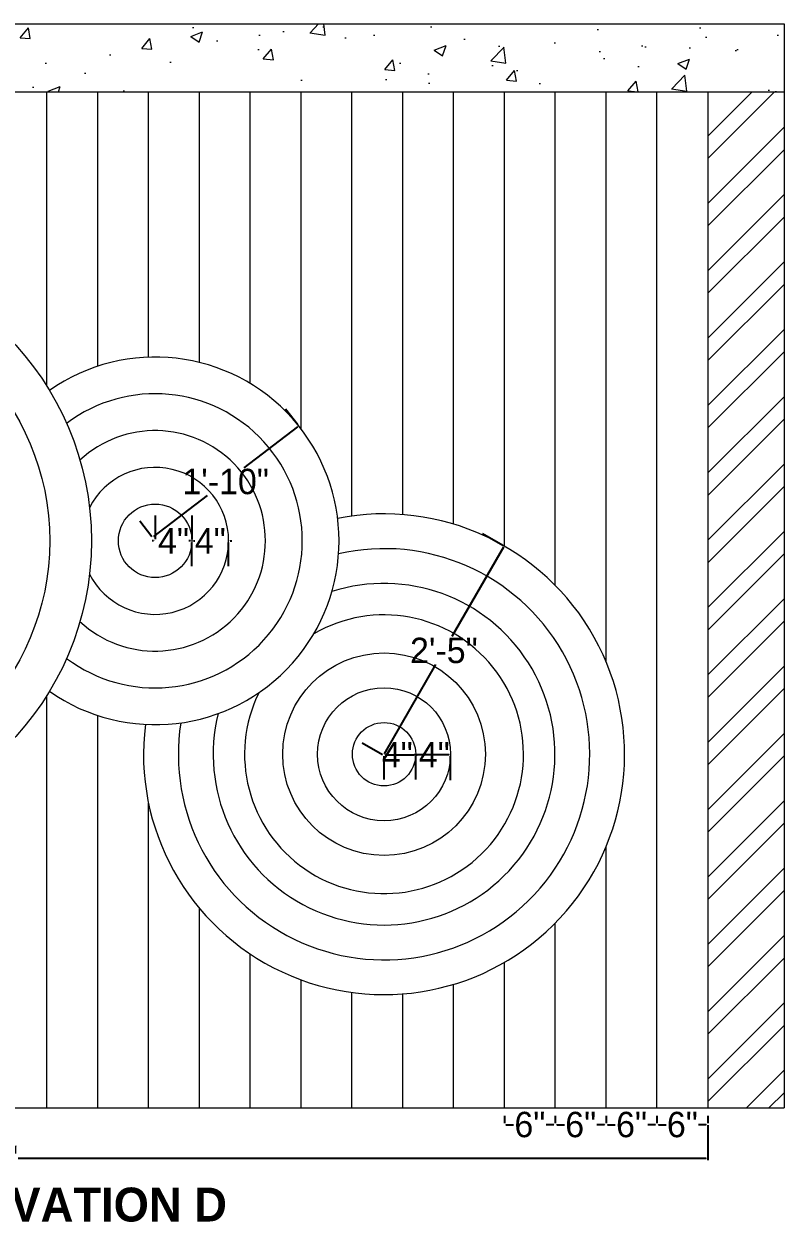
# Model space of a CAD drawing. Header units: inches. Extents: x 15448 to 46480, y -8154 to 0.
# Drawn here: x 22101.9 to 22191.6, y -4006.1 to -3864.6 of the extents above; entities that cross this region are included whole.
import ezdxf

# ---------------------------------------------------------------- set-up
doc = ezdxf.new("R2010")
doc.units = ezdxf.units.IN
doc.header["$MEASUREMENT"] = 0
doc.layers.add('IEL-HATCH-002', color=7, linetype='Continuous')
doc.styles.add('b.k', font='verdana.ttf')
doc.styles.add('HEMI', font='stylu.ttf')
doc.dimstyles.new('STANDARD$0', dxfattribs={"dimscale": 0, "dimtxt": 6, "dimasz": 3, "dimexe": 2, "dimexo": 2, "dimgap": 0, "dimtad": 0, "dimtih": 1, "dimtoh": 1, "dimdec": 1, "dimzin": 0, "dimdsep": 46, "dimlunit": 4, "dimtxsty": 'b.k', "dimcen": 2.5, "dimclrd": 256, "dimclre": 256, "dimclrt": 256, "dimadec": 0, "dimazin": 0, "dimtfac": 1, "dimtdec": 1, "dimtofl": 0, "dimtmove": 2, "dimatfit": 2, "dimfxl": 1, "dimfrac": 2, "dimtolj": 1, "dimtzin": 0, "dimlwd": 9, "dimlwe": 9, "dimarcsym": 0})

# ---------------------------------------------------------------- blocks, each defined once
blk = doc.blocks.new('*D578')
at = {"color": 254, "lineweight": -2, "transparency": 16777216}
for p, q in [((22117.36, -3922.63), (22117.36, -3925.45)), ((22121.7, -3922.63), (22121.7, -3925.45))]:
    blk.add_line(p, q, dxfattribs=at)
at = {"color": 5, "lineweight": -2, "transparency": 16777216}
for p, q in [((22117.18, -3925.63), (22117, -3925.63)), ((22121.88, -3925.63), (22122.06, -3925.63))]:
    blk.add_line(p, q, dxfattribs=at)
at = {"color": 5, "transparency": 16777216}
for points in [[(22117.18, -3925.6), (22117.18, -3925.66), (22117.36, -3925.63)], [(22121.88, -3925.6), (22121.88, -3925.66), (22121.7, -3925.63)]]:
    blk.add_solid(points, dxfattribs=at)
at = {"layer": 'Defpoints', "color": 0, "transparency": 16777216}
for p in [(22117.36, -3925.63), (22121.7, -3925.63), (22121.7, -3925.63)]:
    blk.add_point(p, dxfattribs=at)
at = {"color": 5, "lineweight": 5, "transparency": 16777216, "insert": (22119.53, -3925.63), "char_height": 3, "attachment_point": 5, "style": 'HEMI'}
blk.add_mtext('\\A1;4"', dxfattribs=at)
blk = doc.blocks.new('*D579')
at = {"color": 5, "lineweight": -2, "transparency": 16777216}
for p, q in [((22121.52, -3925.63), (22121.34, -3925.63)), ((22126.22, -3925.63), (22126.4, -3925.63))]:
    blk.add_line(p, q, dxfattribs=at)
at = {"color": 254, "lineweight": -2, "transparency": 16777216}
for p, q in [((22121.7, -3928.63), (22121.7, -3925.81)), ((22126.04, -3928.63), (22126.04, -3925.81))]:
    blk.add_line(p, q, dxfattribs=at)
at = {"color": 5, "transparency": 16777216}
for points in [[(22121.52, -3925.6), (22121.52, -3925.66), (22121.7, -3925.63)], [(22126.22, -3925.6), (22126.22, -3925.66), (22126.04, -3925.63)]]:
    blk.add_solid(points, dxfattribs=at)
at = {"layer": 'Defpoints', "color": 0, "transparency": 16777216}
for p in [(22121.7, -3925.63), (22126.04, -3925.63), (22126.04, -3925.63)]:
    blk.add_point(p, dxfattribs=at)
at = {"color": 5, "lineweight": 5, "transparency": 16777216, "insert": (22123.87, -3925.63), "char_height": 3, "attachment_point": 5, "style": 'HEMI'}
blk.add_mtext('\\A1;4"', dxfattribs=at)
blk = doc.blocks.new('*D580')
at = {"color": 254, "lineweight": -2, "transparency": 16777216}
for p, q in [((22132.76, -3910.04), (22134.19, -3911.9)), ((22115.54, -3923.25), (22116.96, -3925.1))]:
    blk.add_line(p, q, dxfattribs=at)
at = {"color": 5, "lineweight": -2, "transparency": 16777216}
for p, q in [((22134.15, -3912.15), (22127.83, -3917)), ((22117.21, -3925.13), (22123.54, -3920.28))]:
    blk.add_line(p, q, dxfattribs=at)
at = {"color": 5, "transparency": 16777216}
for points in [[(22134.13, -3912.12), (22134.17, -3912.17), (22134.29, -3912.04)], [(22117.19, -3925.11), (22117.23, -3925.16), (22117.07, -3925.24)]]:
    blk.add_solid(points, dxfattribs=at)
at = {"layer": 'Defpoints', "color": 0, "transparency": 16777216}
for p in [(22134.29, -3912.04), (22134.59, -3912.42), (22117.36, -3925.63)]:
    blk.add_point(p, dxfattribs=at)
at = {"color": 5, "lineweight": 5, "transparency": 16777216, "insert": (22125.68, -3918.64), "char_height": 3, "attachment_point": 5, "style": 'HEMI'}
blk.add_mtext('\\A1;1\'-10"', dxfattribs=at)
blk = doc.blocks.new('*D516')
at = {"color": 254, "lineweight": -2, "transparency": 16777216}
for p, q in [((22144.38, -3953.83), (22144.38, -3951.07)), ((22148.12, -3953.83), (22148.12, -3951.07))]:
    blk.add_line(p, q, dxfattribs=at)
at = {"color": 5, "lineweight": -2, "transparency": 16777216}
for p, q in [((22144.56, -3950.89), (22147.94, -3950.89)), ((22148.12, -3950.89), (22148.3, -3950.89))]:
    blk.add_line(p, q, dxfattribs=at)
at = {"color": 5, "transparency": 16777216}
for points in [[(22144.56, -3950.86), (22144.56, -3950.92), (22144.38, -3950.89)], [(22147.94, -3950.86), (22147.94, -3950.92), (22148.12, -3950.89)]]:
    blk.add_solid(points, dxfattribs=at)
at = {"layer": 'Defpoints', "color": 0, "transparency": 16777216}
for p in [(22144.38, -3950.83), (22148.12, -3950.83), (22148.12, -3950.89)]:
    blk.add_point(p, dxfattribs=at)
at = {"color": 5, "lineweight": 5, "transparency": 16777216, "insert": (22150.31, -3950.89), "char_height": 3, "attachment_point": 5, "style": 'HEMI'}
blk.add_mtext('\\A1;4"', dxfattribs=at)
blk = doc.blocks.new('*D517')
at = {"color": 5, "lineweight": -2, "transparency": 16777216}
for p, q in [((22148.12, -3950.89), (22147.94, -3950.89)), ((22152.05, -3950.89), (22148.3, -3950.89))]:
    blk.add_line(p, q, dxfattribs=at)
at = {"color": 254, "lineweight": -2, "transparency": 16777216}
for p, q in [((22148.12, -3953.83), (22148.12, -3951.07)), ((22152.23, -3953.88), (22152.23, -3951.07))]:
    blk.add_line(p, q, dxfattribs=at)
at = {"color": 5, "transparency": 16777216}
for points in [[(22148.3, -3950.86), (22148.3, -3950.92), (22148.12, -3950.89)], [(22152.05, -3950.86), (22152.05, -3950.92), (22152.23, -3950.89)]]:
    blk.add_solid(points, dxfattribs=at)
at = {"layer": 'Defpoints', "color": 0, "transparency": 16777216}
for p in [(22148.12, -3950.83), (22152.23, -3950.88), (22152.23, -3950.89)]:
    blk.add_point(p, dxfattribs=at)
at = {"color": 5, "lineweight": 5, "transparency": 16777216, "insert": (22145.94, -3950.89), "char_height": 3, "attachment_point": 5, "style": 'HEMI'}
blk.add_mtext('\\A1;4"', dxfattribs=at)
blk = doc.blocks.new('*D581')
at = {"color": 254, "lineweight": -2, "transparency": 16777216}
for p, q in [((22155.99, -3924.75), (22158.39, -3926.13)), ((22141.78, -3949.48), (22144.19, -3950.87))]:
    blk.add_line(p, q, dxfattribs=at)
at = {"color": 5, "lineweight": -2, "transparency": 16777216}
for p, q in [((22158.46, -3926.38), (22152.4, -3936.93)), ((22144.43, -3950.8), (22150.49, -3940.24))]:
    blk.add_line(p, q, dxfattribs=at)
at = {"color": 5, "transparency": 16777216}
for points in [[(22158.43, -3926.36), (22158.48, -3926.39), (22158.55, -3926.22)], [(22144.41, -3950.78), (22144.46, -3950.81), (22144.34, -3950.95)]]:
    blk.add_solid(points, dxfattribs=at)
at = {"layer": 'Defpoints', "color": 0, "transparency": 16777216}
for p in [(22158.55, -3926.22), (22158.59, -3926.24), (22144.38, -3950.98)]:
    blk.add_point(p, dxfattribs=at)
at = {"color": 5, "lineweight": 5, "transparency": 16777216, "insert": (22151.44, -3938.59), "char_height": 3, "attachment_point": 5, "style": 'HEMI'}
blk.add_mtext('\\A1;2\'-5"', dxfattribs=at)
blk = doc.blocks.new('*D570')
at = {"color": 254, "lineweight": -2, "transparency": 16777216}
for p, q in [((22176.59, -3993.55), (22176.59, -3994.4)), ((22182.59, -3993.55), (22182.59, -3994.4))]:
    blk.add_line(p, q, dxfattribs=at)
at = {"color": 5, "lineweight": -2, "transparency": 16777216}
for p, q in [((22176.77, -3994.58), (22177.67, -3994.58)), ((22182.41, -3994.58), (22181.51, -3994.58))]:
    blk.add_line(p, q, dxfattribs=at)
at = {"color": 5, "transparency": 16777216}
for points in [[(22176.77, -3994.55), (22176.77, -3994.61), (22176.59, -3994.58)], [(22182.41, -3994.55), (22182.41, -3994.61), (22182.59, -3994.58)]]:
    blk.add_solid(points, dxfattribs=at)
at = {"layer": 'Defpoints', "color": 0, "transparency": 16777216}
for p in [(22176.59, -3994.58), (22176.59, -3996.55), (22182.59, -3996.55)]:
    blk.add_point(p, dxfattribs=at)
at = {"color": 5, "lineweight": 5, "transparency": 16777216, "insert": (22179.59, -3994.58), "char_height": 3, "attachment_point": 5, "style": 'HEMI'}
blk.add_mtext('\\A1;6"', dxfattribs=at)
blk = doc.blocks.new('*D571')
at = {"color": 254, "lineweight": -2, "transparency": 16777216}
for p, q in [((22170.59, -3993.55), (22170.59, -3994.4)), ((22176.59, -3993.55), (22176.59, -3994.4))]:
    blk.add_line(p, q, dxfattribs=at)
at = {"color": 5, "lineweight": -2, "transparency": 16777216}
for p, q in [((22170.77, -3994.58), (22171.67, -3994.58)), ((22176.41, -3994.58), (22175.51, -3994.58))]:
    blk.add_line(p, q, dxfattribs=at)
at = {"color": 5, "transparency": 16777216}
for points in [[(22170.77, -3994.55), (22170.77, -3994.61), (22170.59, -3994.58)], [(22176.41, -3994.55), (22176.41, -3994.61), (22176.59, -3994.58)]]:
    blk.add_solid(points, dxfattribs=at)
at = {"layer": 'Defpoints', "color": 0, "transparency": 16777216}
for p in [(22170.59, -3994.58), (22170.59, -3996.55), (22176.59, -3996.55)]:
    blk.add_point(p, dxfattribs=at)
at = {"color": 5, "lineweight": 5, "transparency": 16777216, "insert": (22173.59, -3994.58), "char_height": 3, "attachment_point": 5, "style": 'HEMI'}
blk.add_mtext('\\A1;6"', dxfattribs=at)
blk = doc.blocks.new('*D572')
at = {"color": 254, "lineweight": -2, "transparency": 16777216}
for p, q in [((22164.59, -3993.55), (22164.59, -3994.4)), ((22170.59, -3993.55), (22170.59, -3994.4))]:
    blk.add_line(p, q, dxfattribs=at)
at = {"color": 5, "lineweight": -2, "transparency": 16777216}
for p, q in [((22164.77, -3994.58), (22165.67, -3994.58)), ((22170.41, -3994.58), (22169.51, -3994.58))]:
    blk.add_line(p, q, dxfattribs=at)
at = {"color": 5, "transparency": 16777216}
for points in [[(22164.77, -3994.55), (22164.77, -3994.61), (22164.59, -3994.58)], [(22170.41, -3994.55), (22170.41, -3994.61), (22170.59, -3994.58)]]:
    blk.add_solid(points, dxfattribs=at)
at = {"layer": 'Defpoints', "color": 0, "transparency": 16777216}
for p in [(22164.59, -3994.58), (22164.59, -3996.55), (22170.59, -3996.55)]:
    blk.add_point(p, dxfattribs=at)
at = {"color": 5, "lineweight": 5, "transparency": 16777216, "insert": (22167.59, -3994.58), "char_height": 3, "attachment_point": 5, "style": 'HEMI'}
blk.add_mtext('\\A1;6"', dxfattribs=at)
blk = doc.blocks.new('*D573')
at = {"color": 254, "lineweight": -2, "transparency": 16777216}
for p, q in [((22158.59, -3993.55), (22158.59, -3994.4)), ((22164.59, -3993.55), (22164.59, -3994.4))]:
    blk.add_line(p, q, dxfattribs=at)
at = {"color": 5, "lineweight": -2, "transparency": 16777216}
for p, q in [((22158.77, -3994.58), (22159.67, -3994.58)), ((22164.41, -3994.58), (22163.51, -3994.58))]:
    blk.add_line(p, q, dxfattribs=at)
at = {"color": 5, "transparency": 16777216}
for points in [[(22158.77, -3994.55), (22158.77, -3994.61), (22158.59, -3994.58)], [(22164.41, -3994.55), (22164.41, -3994.61), (22164.59, -3994.58)]]:
    blk.add_solid(points, dxfattribs=at)
at = {"layer": 'Defpoints', "color": 0, "transparency": 16777216}
for p in [(22158.59, -3994.58), (22158.59, -3996.55), (22164.59, -3996.55)]:
    blk.add_point(p, dxfattribs=at)
at = {"color": 5, "lineweight": 5, "transparency": 16777216, "insert": (22161.59, -3994.58), "char_height": 3, "attachment_point": 5, "style": 'HEMI'}
blk.add_mtext('\\A1;6"', dxfattribs=at)
blk = doc.blocks.new('*D574')
at = {"color": 254, "lineweight": -2, "transparency": 16777216}
for p, q in [((22014.59, -3994.64), (22014.59, -3998.75)), ((22182.59, -3994.64), (22182.59, -3998.75))]:
    blk.add_line(p, q, dxfattribs=at)
at = {"color": 5, "lineweight": -2, "transparency": 16777216}
for p, q in [((22014.77, -3998.57), (22095.97, -3998.57)), ((22182.41, -3998.57), (22101.21, -3998.57))]:
    blk.add_line(p, q, dxfattribs=at)
at = {"color": 5, "transparency": 16777216}
for points in [[(22014.77, -3998.54), (22014.77, -3998.6), (22014.59, -3998.57)], [(22182.41, -3998.54), (22182.41, -3998.6), (22182.59, -3998.57)]]:
    blk.add_solid(points, dxfattribs=at)
at = {"layer": 'Defpoints', "color": 0, "transparency": 16777216}
for p in [(22014.59, -3991.64), (22182.59, -3991.64), (22014.59, -3998.57)]:
    blk.add_point(p, dxfattribs=at)
at = {"color": 5, "lineweight": 5, "transparency": 16777216, "insert": (22098.59, -3998.57), "char_height": 3, "attachment_point": 5, "style": 'HEMI'}
blk.add_mtext("\\A1;14'", dxfattribs=at)

msp = doc.modelspace()

# ---------------------------------------------------------------- hatches: boundary and pattern name
at = {"layer": 'IEL-HATCH-002', "lineweight": 5, "true_color": 0x636466, "transparency": 33554687}
h = msp.add_hatch(dxfattribs=at)
h.set_pattern_fill('AR-CONC', color=251, scale=2)
h.set_pattern_definition([(50, (2504.222, -153.546), (14.3452037, -1.255043), [1.5, -16.5]), (355, (2504.222, -153.546), (-2.775027, 15.043843), [1.2, -13.2]), (100.451444, (2505.417, -153.65), (11.570177, 13.7888), [1.274804, -14.022842]), (46.1842, (2504.222, -149.546), (21.344827, -3.310386), [2.25, -24.75]), (96.63564, (2506, -149.822), (18.693239, 19.482372), [1.912207, -21.034275]), (351.18416, (2504.222, -149.546), (18.69324, 19.482372), [1.8, -19.8]), (21, (2506.222, -150.546), (11.938141, -8.052378), [1.5, -16.5]), (326, (2506.222, -150.546), (4.866307, 14.503001), [1.2, -13.2]), (71.451445, (2507.217, -151.217), (16.804448, 6.450623), [1.274804, -14.022842]), (37.5, (2504.222, -153.546), (0.2431971, 6.6578771), [0, -13.04, 0, -13.4, 0, -13.25]), (7.5, (2504.222, -153.546), (5.2613907, 7.8882342), [0, -7.64, 0, -12.74, 0, -5.05]), (327.5, (2499.762, -153.546), (10.6764487, -0.4510974), [0, -5, 0, -15.6, 0, -20.7]), (317.5, (2497.762, -153.546), (11.6637234, 2.0020996), [0, -6.5, 0, -10.36, 0, -14.7])])
h.paths.add_polyline_path([(22191.59, -3872.59), (22191.59, -3864.59), (22005.59, -3864.59), (22005.59, -3872.59)])
at = {"layer": 'IEL-HATCH-002', "lineweight": 5, "true_color": 0xf27172, "transparency": 33554687}
h = msp.add_hatch(dxfattribs=at)
h.set_pattern_fill('ANSI32', color=11, scale=15)
h.paths.add_polyline_path([(22014.59, -3872.59), (22005.59, -3872.59), (22005.59, -3992.59), (22014.59, -3992.59)])
h.paths.add_polyline_path([(22191.59, -3872.59), (22182.59, -3872.59), (22182.59, -3992.59), (22191.59, -3992.59)])

# ---------------------------------------------------------------- linework, layer by layer
at = {"lineweight": 5}
for p, q in [((22005.59, -3864.59), (22191.59, -3864.59)), ((22191.59, -3864.59), (22191.59, -3992.59)), ((22005.59, -3872.59), (22191.59, -3872.59)), ((22182.59, -3872.59), (22182.59, -3992.59)), ((22005.59, -3992.59), (22191.59, -3992.59))]:
    msp.add_line(p, q, dxfattribs=at)
at = {"color": 252, "lineweight": 5, "true_color": 0x939598}
for p, q in [((22104.59, -3907.37), (22104.59, -3872.59)), ((22110.59, -3905.01), (22110.59, -3872.59)), ((22116.59, -3903.94), (22116.59, -3872.59)), ((22122.59, -3904.56), (22122.59, -3872.59)), ((22128.59, -3907.05), (22128.59, -3872.59)), ((22134.59, -3912.42), (22134.59, -3872.59)), ((22140.59, -3922.69), (22140.59, -3872.59)), ((22146.59, -3922.52), (22146.59, -3872.59)), ((22152.59, -3923.65), (22152.59, -3872.59)), ((22158.59, -3926.24), (22158.59, -3872.59)), ((22164.59, -3930.88), (22164.59, -3872.59)), ((22170.59, -3939.9), (22170.59, -3872.59)), ((22176.59, -3992.59), (22176.59, -3872.59)), ((22104.59, -3992.59), (22104.59, -3943.88)), ((22110.59, -3992.59), (22110.59, -3946.25)), ((22116.59, -3992.59), (22116.59, -3956.61)), ((22170.59, -3992.59), (22170.59, -3961.75)), ((22122.59, -3992.59), (22122.59, -3969.02)), ((22164.59, -3992.59), (22164.59, -3970.77)), ((22128.59, -3992.59), (22128.59, -3974.42)), ((22158.59, -3992.59), (22158.59, -3975.41)), ((22134.59, -3992.59), (22134.59, -3977.47)), ((22152.59, -3992.59), (22152.59, -3978.01)), ((22140.59, -3992.59), (22140.59, -3978.96)), ((22146.59, -3992.59), (22146.59, -3979.13))]:
    msp.add_line(p, q, dxfattribs=at)
for centre, radius in [((22075.47, -3925.63), 34.37), ((22075.47, -3925.63), 29.46), ((22117.36, -3925.63), 4.34), ((22144.38, -3950.83), 11.96), ((22144.38, -3950.83), 7.85), ((22144.38, -3950.83), 3.74)]:
    msp.add_circle(centre, radius, dxfattribs=at)
for centre, radius, start, end in [((22117.36, -3925.63), 21.71, 234.9295, 125.0705), ((22117.36, -3925.63), 17.37, 233.0122, 126.9878), ((22117.36, -3925.63), 13.02, 227.0556, 132.9444), ((22117.36, -3925.63), 8.68, 206.8245, 153.1755), ((22144.38, -3950.83), 28.39, 172.8741, 101.1284), ((22144.38, -3950.83), 24.28, 171.2279, 102.7746), ((22144.38, -3950.83), 20.17, 166.2288, 107.7737), ((22144.38, -3950.83), 16.46, 153.6969, 120.3056)]:
    msp.add_arc(centre, radius, start, end, dxfattribs=at)

# ---------------------------------------------------------------- texts
at = {"color": 1, "lineweight": 5, "insert": (22139.97, -4002.01), "char_height": 4, "width": 81.1585, "attachment_point": 3, "rotation": 0.0094, "style": 'HEMI'}
msp.add_mtext('\\pxqc;{\\fStylus BT|b1|i0|c0|p34;WALL ELEVATION D}', dxfattribs=at)

# ---------------------------------------------------------------- dimensions: what is measured, and where the dimension line sits
at = {"lineweight": 5}
for p1, p2, distance, picture, middle in [((22117.36, -3925.63), (22134.59, -3912.42), 0.48, '*D580', (22125.68, -3918.64)), ((22144.38, -3950.98), (22158.59, -3926.24), 0.05, '*D581', (22151.44, -3938.59))]:
    dim = msp.add_aligned_dim(p1=p1, p2=p2, distance=distance, dimstyle='STANDARD$0', override={"dimscale": 1, "dimtxt": 3, "dimasz": 0.18, "dimexe": 0.18, "dimexo": 3, "dimgap": 0.09, "dimdec": 0, "dimtxsty": 'HEMI', "dimcen": 0.09, "dimclrd": 5, "dimclre": 254, "dimclrt": 5, "dimtdec": 0, "dimtmove": 0, "dimatfit": 3, "dimfxl": 0.03937, "dimfrac": 0, "dimlwd": 65534, "dimlwe": 65534, "dimarcsym": 1}, dxfattribs=at)
    dim.commit()
    dim.dimension.update_dxf_attribs({"geometry": picture, "text_midpoint": middle})
for base, p1, p2, override, picture, middle in [((22121.7, -3925.63), (22117.36, -3925.63), (22121.7, -3925.63), {"dimscale": 1, "dimtxt": 3, "dimasz": 0.18, "dimexe": 0.18, "dimexo": 3, "dimgap": 0.09, "dimdec": 0, "dimtxsty": 'HEMI', "dimcen": 0.09, "dimclrd": 5, "dimclre": 254, "dimclrt": 5, "dimtdec": 0, "dimtmove": 0, "dimatfit": 3, "dimfxl": 0.03937, "dimfrac": 0, "dimlwd": 65534, "dimlwe": 65534, "dimarcsym": 1}, '*D578', (22119.53, -3925.63)), ((22126.04, -3925.63), (22121.7, -3925.63), (22126.04, -3925.63), {"dimscale": 1, "dimtxt": 3, "dimasz": 0.18, "dimexe": 0.18, "dimexo": 3, "dimgap": 0.09, "dimdec": 0, "dimtxsty": 'HEMI', "dimcen": 0.09, "dimclrd": 5, "dimclre": 254, "dimclrt": 5, "dimtdec": 0, "dimtmove": 0, "dimatfit": 3, "dimfxl": 0.03937, "dimfrac": 0, "dimlwd": 65534, "dimlwe": 65534, "dimarcsym": 1}, '*D579', (22123.87, -3925.63)), ((22148.12, -3950.89), (22144.38, -3950.83), (22148.12, -3950.83), {"dimscale": 1, "dimtxt": 3, "dimasz": 0.18, "dimexe": 0.18, "dimexo": 3, "dimgap": 0.09, "dimdec": 0, "dimtxsty": 'HEMI', "dimcen": 0.09, "dimclrd": 5, "dimclre": 254, "dimclrt": 5, "dimtdec": 0, "dimtmove": 0, "dimatfit": 3, "dimfxl": 0.03937, "dimfrac": 0, "dimlwd": 65534, "dimlwe": 65534, "dimarcsym": 1}, '*D516', (22150.31, -3950.89)), ((22014.59, -3998.57), (22182.59, -3991.64), (22014.59, -3991.64), {"dimscale": 1, "dimtxt": 3, "dimasz": 0.18, "dimexe": 0.18, "dimexo": 3, "dimgap": 0.09, "dimdec": 0, "dimtxsty": 'HEMI', "dimcen": 0.09, "dimclrd": 5, "dimclre": 254, "dimclrt": 5, "dimtdec": 0, "dimtmove": 0, "dimatfit": 3, "dimfxl": 0.03937, "dimfrac": 0, "dimlwd": 65534, "dimlwe": 65534, "dimarcsym": 1}, '*D574', (22098.59, -3998.57)), ((22158.59, -3994.58), (22164.59, -3996.55), (22158.59, -3996.55), {"dimscale": 1, "dimtxt": 3, "dimasz": 0.18, "dimexe": 0.18, "dimexo": 3, "dimgap": 0.09, "dimdec": 0, "dimtxsty": 'HEMI', "dimcen": 0.09, "dimclrd": 5, "dimclre": 254, "dimclrt": 5, "dimtdec": 0, "dimtmove": 0, "dimatfit": 3, "dimfxl": 0.03937, "dimfrac": 0, "dimlwd": 65534, "dimlwe": 65534, "dimarcsym": 1}, '*D573', (22161.59, -3994.58)), ((22164.59, -3994.58), (22170.59, -3996.55), (22164.59, -3996.55), {"dimscale": 1, "dimtxt": 3, "dimasz": 0.18, "dimexe": 0.18, "dimexo": 3, "dimgap": 0.09, "dimdec": 0, "dimtxsty": 'HEMI', "dimcen": 0.09, "dimclrd": 5, "dimclre": 254, "dimclrt": 5, "dimtdec": 0, "dimatfit": 3, "dimfxl": 0.03937, "dimfrac": 0, "dimlwd": 65534, "dimlwe": 65534, "dimarcsym": 1}, '*D572', (22167.59, -3994.58)), ((22170.59, -3994.58), (22176.59, -3996.55), (22170.59, -3996.55), {"dimscale": 1, "dimtxt": 3, "dimasz": 0.18, "dimexe": 0.18, "dimexo": 3, "dimgap": 0.09, "dimdec": 0, "dimtxsty": 'HEMI', "dimcen": 0.09, "dimclrd": 5, "dimclre": 254, "dimclrt": 5, "dimtdec": 0, "dimtmove": 0, "dimatfit": 3, "dimfxl": 0.03937, "dimfrac": 0, "dimlwd": 65534, "dimlwe": 65534, "dimarcsym": 1}, '*D571', (22173.59, -3994.58)), ((22176.59, -3994.58), (22182.59, -3996.55), (22176.59, -3996.55), {"dimscale": 1, "dimtxt": 3, "dimasz": 0.18, "dimexe": 0.18, "dimexo": 3, "dimgap": 0.09, "dimdec": 0, "dimtxsty": 'HEMI', "dimcen": 0.09, "dimclrd": 5, "dimclre": 254, "dimclrt": 5, "dimtdec": 0, "dimtmove": 0, "dimatfit": 3, "dimfxl": 0.03937, "dimfrac": 0, "dimlwd": 65534, "dimlwe": 65534, "dimarcsym": 1}, '*D570', (22179.59, -3994.58))]:
    dim = msp.add_linear_dim(base=base, p1=p1, p2=p2, dimstyle='STANDARD$0', override=override, dxfattribs=at)
    dim.commit()
    dim.dimension.update_dxf_attribs({"geometry": picture, "text_midpoint": middle})
dim = msp.add_linear_dim(base=(22152.23, -3950.89), p1=(22148.12, -3950.83), p2=(22152.23, -3950.88), dimstyle='STANDARD$0', override={"dimscale": 1, "dimtxt": 3, "dimasz": 0.18, "dimexe": 0.18, "dimexo": 3, "dimgap": 0.09, "dimdec": 0, "dimtxsty": 'HEMI', "dimcen": 0.09, "dimclrd": 5, "dimclre": 254, "dimclrt": 5, "dimtdec": 0, "dimtmove": 0, "dimatfit": 3, "dimfxl": 0.03937, "dimfrac": 0, "dimlwd": 65534, "dimlwe": 65534, "dimarcsym": 1}, dxfattribs=at)
dim.commit()
dim.dimension.update_dxf_attribs({"geometry": '*D517', "text_midpoint": (22145.94, -3950.89), "dimtype": 160})

doc.saveas('drawing.dxf')
